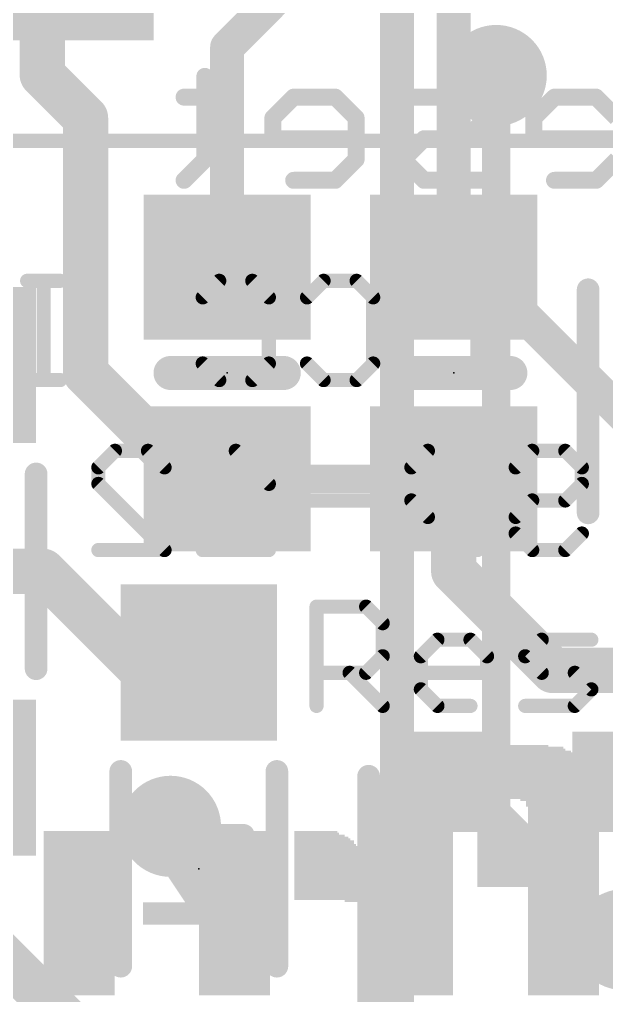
# Model space of a CAD drawing. Extents: x -0.2 to 25.6, y -0.2 to 38.2.
# Drawn here: x 5 to 10.26, y 6.48 to 15.23 of the extents above; entities that cross this region are included whole.
import ezdxf

# ---------------------------------------------------------------- set-up
doc = ezdxf.new("R2010")
doc.units = 0
for name, color, linetype in [('1', 12, 'CONTINUOUS'), ('16', 132, 'CONTINUOUS'), ('18', 110, 'CONTINUOUS'), ('21', 40, 'CONTINUOUS'), ('22', 6, 'CONTINUOUS'), ('23', 53, 'CONTINUOUS')]:
    doc.layers.add(name, color=color, linetype=linetype)

# ---------------------------------------------------------------- blocks, each defined once
blk = doc.blocks.new('RECT')
blk.add_solid([(-0.5, -0.5), (0.5, -0.5), (-0.5, 0.5), (0.5, 0.5)])
blk = doc.blocks.new('ROUNDV')
at = {"const_width": 0.5}
blk.add_lwpolyline([(0, -0.25, 1), (0, 0.25, 1), (0, -0.25)], format="xyb", dxfattribs=at)

msp = doc.modelspace()

# ---------------------------------------------------------------- linework, layer by layer
at = {"layer": '1'}
for points, const_width in [([(8.89, 27.178), (8.89, 13.015)], 0.3048), ([(8.128, 16.256), (6.858, 14.986)], 0.3048), ([(5.2, 15.646), (5.2, 14.739)], 0.4064), ([(6.858, 14.986), (6.858, 13.015)], 0.3048), ([(5.2, 14.739), (5.588, 14.351)], 0.4064), ([(9.271, 14.732), (8.89, 14.732)], 0.3048), ([(8.89, 14.732), (8.89, 13.015)], 0.3048), ([(5.588, 14.351), (5.588, 12.065)], 0.4064), ([(9.083, 13.015), (8.89, 13.015)], 0.3048), ([(10.795, 11.303), (9.083, 13.015)], 0.3048), ([(5.588, 12.065), (6.35, 11.303)], 0.4064), ([(6.35, 11.303), (6.67, 11.303)], 0.4064), ([(6.67, 11.303), (6.858, 11.115)], 0.4064), ([(6.797, 11.176), (6.858, 11.115)], 0.254), ([(8.89, 11.115), (8.89, 10.287)], 0.4064), ([(6.858, 11.115), (8.89, 11.115)], 0.254), ([(3.683, 10.287), (5.207, 10.287)], 0.4064), ([(5.207, 10.287), (6.096, 9.398)], 0.4064), ([(8.89, 10.287), (9.779, 9.398)], 0.4064), ([(6.532, 9.398), (6.604, 9.47)], 0.4064), ([(6.096, 9.398), (6.532, 9.398)], 0.4064), ([(12.385, 9.398), (9.779, 9.398)], 0.4064), ([(5.914, 5.77), (4.445, 7.239)], 0.4064)]:
    msp.add_lwpolyline(points, dxfattribs=dict(at, const_width=const_width))
for points, const_width in [([(6.9342, 14.986, 1), (6.7818, 14.986)], 0.1524), ([(6.8041, 15.0399, 1), (6.9119, 14.9321)], 0.1524), ([(5.2718, 14.8108, 1), (5.1282, 14.6672)], 0.2032), ([(8.89, 14.8082, 1), (8.89, 14.6558)], 0.1524), ([(8.9662, 14.732, 1), (8.8138, 14.732)], 0.1524), ([(9.271, 14.6558, 1), (9.271, 14.8082)], 0.1524), ([(5.0984, 14.739, 1), (5.3016, 14.739)], 0.2032), ([(5.6896, 14.351, 1), (5.4864, 14.351)], 0.2032), ([(5.5162, 14.2792, 1), (5.6598, 14.4228)], 0.2032), ([(8.89, 13.0912, 1), (8.89, 12.9388)], 0.1524), ([(9.1369, 13.0689, 1), (9.0291, 12.9611)], 0.1524), ([(9.083, 12.9388, 1), (9.083, 13.0912)], 0.1524), ([(6.7818, 13.015, 1), (6.9342, 13.015)], 0.1524), ([(8.8138, 13.015, 1), (8.9662, 13.015)], 0.1524), ([(8.8138, 13.015, 1), (8.9662, 13.015)], 0.1524), ([(5.6598, 12.1368, 1), (5.5162, 11.9932)], 0.2032), ([(5.4864, 12.065, 1), (5.6896, 12.065)], 0.2032), ([(6.35, 11.4046, 1), (6.35, 11.2014)], 0.2032), ([(6.2782, 11.2312, 1), (6.4218, 11.3748)], 0.2032), ([(6.7418, 11.3748, 1), (6.5982, 11.2312)], 0.2032), ([(6.67, 11.2014, 1), (6.67, 11.4046)], 0.2032), ([(6.8419, 11.2209, 1), (6.7521, 11.1311)], 0.127), ([(6.7862, 11.0432, 1), (6.9298, 11.1868)], 0.2032), ([(8.9916, 11.115, 1), (8.7884, 11.115)], 0.2032), ([(6.858, 11.1785, 1), (6.858, 11.0515)], 0.127), ([(6.8131, 11.0701, 1), (6.9029, 11.1599)], 0.127), ([(8.89, 11.0515, 1), (8.89, 11.1785)], 0.127), ([(5.2788, 10.3588, 1), (5.1352, 10.2152)], 0.2032), ([(5.207, 10.1854, 1), (5.207, 10.3886)], 0.2032), ([(8.9618, 10.3588, 1), (8.8182, 10.2152)], 0.2032), ([(8.7884, 10.287, 1), (8.9916, 10.287)], 0.2032), ([(6.6758, 9.3982, 1), (6.5322, 9.5418)], 0.2032), ([(6.096, 9.4996, 1), (6.096, 9.2964)], 0.2032), ([(6.0242, 9.3262, 1), (6.1678, 9.4698)], 0.2032), ([(6.4602, 9.4698, 1), (6.6038, 9.3262)], 0.2032), ([(6.532, 9.2964, 1), (6.532, 9.4996)], 0.2032), ([(9.779, 9.4996, 1), (9.779, 9.2964)], 0.2032), ([(9.7072, 9.3262, 1), (9.8508, 9.4698)], 0.2032)]:
    msp.add_lwpolyline(points, format="xyb", dxfattribs=dict(at, const_width=const_width))
at = {"layer": '16'}
for points, const_width in [([(8.382, 2.794), (8.382, 19.558)], 0.3048), ([(9.271, 14.732), (9.271, 8.128)], 0.254), ([(9.271, 8.128), (10.414, 6.985)], 0.254)]:
    msp.add_lwpolyline(points, dxfattribs=dict(at, const_width=const_width))
at = {"layer": '16', "const_width": 0.127}
for points in [[(9.3345, 14.732, 1), (9.2075, 14.732)], [(9.3159, 8.1729, 1), (9.2261, 8.0831)], [(9.2075, 8.128, 1), (9.3345, 8.128)]]:
    msp.add_lwpolyline(points, format="xyb", dxfattribs=at)
at = {"layer": '21'}
for points, const_width in [([(20.7, 14.146), (4.7, 14.146)], 0.127), ([(10.095, 10.811), (10.095, 12.811)], 0.2032), ([(7.366, 12.065), (6.35, 12.065)], 0.3048), ([(9.398, 12.065), (8.382, 12.065)], 0.3048), ([(5.145, 11.16), (5.145, 9.414)], 0.2032), ([(7.6596, 9.0805), (7.6596, 9.9703)], 0.127), ([(7.6596, 9.9703), (8.1045, 9.9703)], 0.127), ([(8.1045, 9.9703), (8.2528, 9.822)], 0.127), ([(8.2528, 9.822), (8.2528, 9.5254)], 0.127), ([(8.5951, 9.5254), (8.7434, 9.6737)], 0.127), ([(8.7434, 9.6737), (9.04, 9.6737)], 0.127), ([(9.04, 9.6737), (9.1883, 9.5254)], 0.127), ([(9.5307, 9.5254), (9.679, 9.6737)], 0.127), ([(9.679, 9.6737), (10.1238, 9.6737)], 0.127), ([(8.2528, 9.5254), (8.1045, 9.3771)], 0.127), ([(8.5951, 9.2288), (8.5951, 9.5254)], 0.127), ([(9.1883, 9.5254), (9.1883, 9.3771)], 0.127), ([(9.679, 9.3771), (9.5307, 9.5254)], 0.127), ([(8.1045, 9.3771), (7.6596, 9.3771)], 0.127), ([(7.9562, 9.3771), (8.2528, 9.0805)], 0.127), ([(9.1883, 9.3771), (8.5951, 9.3771)], 0.127), ([(9.9755, 9.3771), (9.679, 9.3771)], 0.127), ([(10.1238, 9.2288), (9.9755, 9.3771)], 0.127), ([(8.7434, 9.0805), (8.5951, 9.2288)], 0.127), ([(9.9755, 9.0805), (10.1238, 9.2288)], 0.127), ([(9.04, 9.0805), (8.7434, 9.0805)], 0.127), ([(9.5307, 9.0805), (9.9755, 9.0805)], 0.127), ([(5.904, 6.747), (5.904, 8.493)], 0.2032), ([(7.304, 8.493), (7.304, 6.747)], 0.2032), ([(8.1266, 4.25), (8.1266, 8.45)], 0.2032), ([(6.604, 7.32), (6.204, 7.92)], 0.2032), ([(6.204, 7.92), (7.004, 7.92)], 0.2032), ([(7.004, 7.92), (6.604, 7.32)], 0.2032), ([(6.604, 7.52), (6.404, 7.82)], 0.2032), ([(6.404, 7.82), (6.804, 7.82)], 0.2032), ([(6.804, 7.82), (6.604, 7.52)], 0.2032), ([(6.4696, 7.7216), (6.7384, 7.7216)], 0.2032)]:
    msp.add_lwpolyline(points, dxfattribs=dict(at, const_width=const_width))
for points, const_width in [([(10.1458, 12.811, 1), (10.0442, 12.811)], 0.1016), ([(6.35, 12.1412, 1), (6.35, 11.9888)], 0.1524), ([(7.366, 11.9888, 1), (7.366, 12.1412)], 0.1524), ([(8.382, 12.1412, 1), (8.382, 11.9888)], 0.1524), ([(9.398, 11.9888, 1), (9.398, 12.1412)], 0.1524), ([(5.1958, 11.16, 1), (5.0942, 11.16)], 0.1016), ([(10.0442, 10.811, 1), (10.1458, 10.811)], 0.1016), ([(7.6596, 10.002, 1), (7.6596, 9.9385)], 0.0635), ([(7.6914, 9.9703, 1), (7.6279, 9.9703)], 0.0635), ([(8.127, 9.9927, 1), (8.082, 9.9478)], 0.0635), ([(8.1045, 9.9385, 1), (8.1045, 10.002)], 0.0635), ([(8.2845, 9.822, 1), (8.221, 9.822)], 0.0635), ([(8.2303, 9.7995, 1), (8.2752, 9.8444)], 0.0635), ([(8.7434, 9.7054, 1), (8.7434, 9.6419)], 0.0635), ([(8.7659, 9.6512, 1), (8.721, 9.6961)], 0.0635), ([(9.0625, 9.6961, 1), (9.0176, 9.6512)], 0.0635), ([(9.04, 9.6419, 1), (9.04, 9.7054)], 0.0635), ([(9.679, 9.7054, 1), (9.679, 9.6419)], 0.0635), ([(9.7014, 9.6512, 1), (9.6565, 9.6961)], 0.0635), ([(10.1238, 9.6419, 1), (10.1238, 9.7054)], 0.0635), ([(8.221, 9.5254, 1), (8.2845, 9.5254)], 0.0635), ([(8.2752, 9.5029, 1), (8.2303, 9.5478)], 0.0635), ([(8.6269, 9.5254, 1), (8.5634, 9.5254)], 0.0635), ([(8.5727, 9.5478, 1), (8.6176, 9.5029)], 0.0635), ([(9.2201, 9.5254, 1), (9.1566, 9.5254)], 0.0635), ([(9.1659, 9.5029, 1), (9.2108, 9.5478)], 0.0635), ([(9.5531, 9.5478, 1), (9.5082, 9.5029)], 0.0635), ([(9.5082, 9.5478, 1), (9.5531, 9.5029)], 0.0635), ([(5.0942, 9.414, 1), (5.1958, 9.414)], 0.1016), ([(7.6596, 9.4088, 1), (7.6596, 9.3453)], 0.0635), ([(7.9787, 9.3995, 1), (7.9338, 9.3546)], 0.0635), ([(8.082, 9.3995, 1), (8.127, 9.3546)], 0.0635), ([(8.1045, 9.3453, 1), (8.1045, 9.4088)], 0.0635), ([(8.5951, 9.4088, 1), (8.5951, 9.3453)], 0.0635), ([(9.1566, 9.3771, 1), (9.2201, 9.3771)], 0.0635), ([(9.1883, 9.3453, 1), (9.1883, 9.4088)], 0.0635), ([(9.679, 9.4088, 1), (9.679, 9.3453)], 0.0635), ([(9.6565, 9.3546, 1), (9.7014, 9.3995)], 0.0635), ([(9.998, 9.3995, 1), (9.9531, 9.3546)], 0.0635), ([(9.9755, 9.3453, 1), (9.9755, 9.4088)], 0.0635), ([(8.6176, 9.2512, 1), (8.5727, 9.2063)], 0.0635), ([(10.1463, 9.2063, 1), (10.1014, 9.2512)], 0.0635), ([(10.1014, 9.2063, 1), (10.1463, 9.2512)], 0.0635), ([(8.5634, 9.2288, 1), (8.6269, 9.2288)], 0.0635), ([(7.6279, 9.0805, 1), (7.6914, 9.0805)], 0.0635), ([(8.2303, 9.058, 1), (8.2752, 9.103)], 0.0635), ([(8.7434, 9.1123, 1), (8.7434, 9.0488)], 0.0635), ([(8.721, 9.058, 1), (8.7659, 9.103)], 0.0635), ([(9.04, 9.0488, 1), (9.04, 9.1123)], 0.0635), ([(9.5307, 9.1123, 1), (9.5307, 9.0488)], 0.0635), ([(9.9531, 9.103, 1), (9.998, 9.058)], 0.0635), ([(9.9755, 9.0488, 1), (9.9755, 9.1123)], 0.0635), ([(5.9548, 8.493, 1), (5.8532, 8.493)], 0.1016), ([(7.3548, 8.493, 1), (7.2532, 8.493)], 0.1016), ([(8.1774, 8.45, 1), (8.0758, 8.45)], 0.1016), ([(6.2463, 7.9482, 1), (6.1617, 7.8918)], 0.1016), ([(6.204, 7.9708, 1), (6.204, 7.8692)], 0.1016), ([(7.0463, 7.8918, 1), (6.9617, 7.9482)], 0.1016), ([(7.004, 7.8692, 1), (7.004, 7.9708)], 0.1016), ([(6.4463, 7.8482, 1), (6.3617, 7.7918)], 0.1016), ([(6.404, 7.8708, 1), (6.404, 7.7692)], 0.1016), ([(6.8463, 7.7918, 1), (6.7617, 7.8482)], 0.1016), ([(6.804, 7.7692, 1), (6.804, 7.8708)], 0.1016), ([(6.4696, 7.7724, 1), (6.4696, 7.6708)], 0.1016), ([(6.7384, 7.6708, 1), (6.7384, 7.7724)], 0.1016), ([(6.5617, 7.5482, 1), (6.6463, 7.4918)], 0.1016), ([(6.5617, 7.4918, 1), (6.6463, 7.5482)], 0.1016), ([(6.5617, 7.3482, 1), (6.6463, 7.2918)], 0.1016), ([(6.5617, 7.2918, 1), (6.6463, 7.3482)], 0.1016), ([(5.8532, 6.747, 1), (5.9548, 6.747)], 0.1016), ([(7.2532, 6.747, 1), (7.3548, 6.747)], 0.1016)]:
    msp.add_lwpolyline(points, format="xyb", dxfattribs=dict(at, const_width=const_width))
at = {"layer": '22'}
for points, const_width in [([(6.6583, 14.7243), (6.6583, 13.9786)], 0.1524), ([(6.8447, 14.5379), (6.4719, 14.5379)], 0.1524), ([(7.4549, 14.5379), (7.2684, 14.3515)], 0.1524), ([(7.8277, 14.5379), (7.4549, 14.5379)], 0.1524), ([(8.0141, 14.3515), (7.8277, 14.5379)], 0.1524), ([(8.9971, 14.5379), (8.4378, 14.5379)], 0.1524), ([(9.1835, 14.3515), (8.9971, 14.5379)], 0.1524), ([(9.7936, 14.5379), (9.6072, 14.3515)], 0.1524), ([(10.1665, 14.5379), (9.7936, 14.5379)], 0.1524), ([(10.3529, 14.3515), (10.1665, 14.5379)], 0.1524), ([(7.2684, 14.3515), (7.2684, 14.1651)], 0.1524), ([(8.0141, 13.9786), (8.0141, 14.3515)], 0.1524), ([(8.9971, 14.1651), (9.1835, 14.3515)], 0.1524), ([(9.6072, 14.3515), (9.6072, 14.1651)], 0.1524), ([(7.2684, 14.1651), (8.0141, 14.1651)], 0.1524), ([(8.4378, 13.9786), (8.6242, 14.1651)], 0.1524), ([(8.6242, 14.1651), (8.9971, 14.1651)], 0.1524), ([(9.6072, 14.1651), (10.3529, 14.1651)], 0.1524), ([(6.6583, 13.9786), (6.4719, 13.7922)], 0.1524), ([(7.8277, 13.7922), (8.0141, 13.9786)], 0.1524), ([(8.6242, 13.7922), (8.4378, 13.9786)], 0.1524), ([(10.1665, 13.7922), (10.3529, 13.9786)], 0.1524), ([(7.4549, 13.7922), (7.8277, 13.7922)], 0.1524), ([(9.1835, 13.7922), (8.6242, 13.7922)], 0.1524), ([(9.7936, 13.7922), (10.1665, 13.7922)], 0.1524), ([(5.3611, 12.8913), (5.0645, 12.8913)], 0.127), ([(5.2128, 12.0015), (5.2128, 12.8913)], 0.127), ([(6.6389, 12.743), (6.7872, 12.8913)], 0.127), ([(6.7872, 12.8913), (7.0838, 12.8913)], 0.127), ([(7.0838, 12.8913), (7.2321, 12.743)], 0.127), ([(7.5745, 12.743), (7.7228, 12.8913)], 0.127), ([(7.7228, 12.8913), (8.0193, 12.8913)], 0.127), ([(8.0193, 12.8913), (8.1676, 12.743)], 0.127), ([(9.1031, 12.8913), (8.51, 12.8913)], 0.127), ([(9.1031, 12.0015), (9.1031, 12.8913)], 0.127), ([(7.2321, 12.743), (7.2321, 12.1498)], 0.127), ([(8.1676, 12.743), (8.1676, 12.1498)], 0.127), ([(9.1031, 12.4464), (8.8066, 12.4464)], 0.127), ([(6.7872, 12.0015), (6.6389, 12.1498)], 0.127), ([(7.2321, 12.1498), (7.0838, 12.0015)], 0.127), ([(7.7228, 12.0015), (7.5745, 12.1498)], 0.127), ([(8.1676, 12.1498), (8.0193, 12.0015)], 0.127), ([(5.3611, 12.0015), (5.0645, 12.0015)], 0.127), ([(7.0838, 12.0015), (6.7872, 12.0015)], 0.127), ([(8.0193, 12.0015), (7.7228, 12.0015)], 0.127), ([(5.7034, 11.219), (5.8517, 11.3673)], 0.127), ([(5.8517, 11.3673), (6.1483, 11.3673)], 0.127), ([(6.1483, 11.3673), (6.2966, 11.219)], 0.127), ([(7.2321, 11.0707), (6.9355, 11.3673)], 0.127), ([(6.9355, 11.3673), (6.9355, 10.4775)], 0.127), ([(8.6583, 11.3673), (8.51, 11.219)], 0.127), ([(9.1031, 11.3673), (8.6583, 11.3673)], 0.127), ([(9.1031, 10.4775), (9.1031, 11.3673)], 0.127), ([(9.4455, 11.219), (9.5938, 11.3673)], 0.127), ([(9.5938, 11.3673), (9.8904, 11.3673)], 0.127), ([(9.8904, 11.3673), (10.0387, 11.219)], 0.127), ([(5.7034, 11.0707), (5.7034, 11.219)], 0.127), ([(8.51, 11.219), (8.51, 10.9224)], 0.127), ([(10.0387, 11.219), (10.0387, 11.0707)], 0.127), ([(6.2966, 10.4775), (5.7034, 11.0707)], 0.127), ([(10.0387, 11.0707), (9.8904, 10.9224)], 0.127), ([(8.1676, 10.9224), (7.5745, 10.9224)], 0.127), ([(8.51, 10.9224), (8.6583, 10.7741)], 0.127), ([(9.5938, 10.9224), (9.4455, 10.7741)], 0.127), ([(9.8904, 10.9224), (9.5938, 10.9224)], 0.127), ([(8.6583, 10.7741), (9.1031, 10.7741)], 0.127), ([(9.4455, 10.7741), (9.4455, 10.6258)], 0.127), ([(9.4455, 10.6258), (9.5938, 10.4775)], 0.127), ([(9.8904, 10.4775), (10.0387, 10.6258)], 0.127), ([(5.7034, 10.4775), (6.2966, 10.4775)], 0.127), ([(7.2321, 10.4775), (6.6389, 10.4775)], 0.127), ([(9.5938, 10.4775), (9.8904, 10.4775)], 0.127)]:
    msp.add_lwpolyline(points, dxfattribs=dict(at, const_width=const_width))
for points, const_width in [([(6.6964, 14.7243, 1), (6.6202, 14.7243)], 0.0762), ([(6.4719, 14.576, 1), (6.4719, 14.4998)], 0.0762), ([(6.8447, 14.4998, 1), (6.8447, 14.576)], 0.0762), ([(7.4549, 14.576, 1), (7.4549, 14.4998)], 0.0762), ([(7.4818, 14.511, 1), (7.4279, 14.5648)], 0.0762), ([(7.8546, 14.5648, 1), (7.8008, 14.511)], 0.0762), ([(7.8277, 14.4998, 1), (7.8277, 14.576)], 0.0762), ([(8.4378, 14.576, 1), (8.4378, 14.4998)], 0.0762), ([(9.024, 14.5648, 1), (8.9702, 14.511)], 0.0762), ([(8.9971, 14.4998, 1), (8.9971, 14.576)], 0.0762), ([(9.7936, 14.576, 1), (9.7936, 14.4998)], 0.0762), ([(9.8206, 14.511, 1), (9.7667, 14.5648)], 0.0762), ([(10.1934, 14.5648, 1), (10.1396, 14.511)], 0.0762), ([(10.1665, 14.4998, 1), (10.1665, 14.576)], 0.0762), ([(7.3065, 14.3515, 1), (7.2303, 14.3515)], 0.0762), ([(7.2415, 14.3784, 1), (7.2954, 14.3245)], 0.0762), ([(8.0522, 14.3515, 1), (7.976, 14.3515)], 0.0762), ([(7.9872, 14.3245, 1), (8.0411, 14.3784)], 0.0762), ([(9.2105, 14.3245, 1), (9.1566, 14.3784)], 0.0762), ([(9.1566, 14.3245, 1), (9.2105, 14.3784)], 0.0762), ([(9.6453, 14.3515, 1), (9.5691, 14.3515)], 0.0762), ([(9.5803, 14.3784, 1), (9.6342, 14.3245)], 0.0762), ([(7.2684, 14.2032, 1), (7.2684, 14.127)], 0.0762), ([(7.2303, 14.1651, 1), (7.3065, 14.1651)], 0.0762), ([(8.0141, 14.127, 1), (8.0141, 14.2032)], 0.0762), ([(8.6242, 14.2032, 1), (8.6242, 14.127)], 0.0762), ([(8.6512, 14.1381, 1), (8.5973, 14.192)], 0.0762), ([(8.9702, 14.192, 1), (9.024, 14.1381)], 0.0762), ([(8.9971, 14.127, 1), (8.9971, 14.2032)], 0.0762), ([(9.6072, 14.2032, 1), (9.6072, 14.127)], 0.0762), ([(9.5691, 14.1651, 1), (9.6453, 14.1651)], 0.0762), ([(6.6202, 13.9786, 1), (6.6964, 13.9786)], 0.0762), ([(6.6852, 13.9517, 1), (6.6314, 14.0056)], 0.0762), ([(7.976, 13.9786, 1), (8.0522, 13.9786)], 0.0762), ([(8.0411, 13.9517, 1), (7.9872, 14.0056)], 0.0762), ([(8.4648, 14.0056, 1), (8.4109, 13.9517)], 0.0762), ([(8.4109, 14.0056, 1), (8.4648, 13.9517)], 0.0762), ([(6.4449, 13.8191, 1), (6.4988, 13.7653)], 0.0762), ([(7.4549, 13.8303, 1), (7.4549, 13.7541)], 0.0762), ([(7.8008, 13.8191, 1), (7.8546, 13.7653)], 0.0762), ([(7.8277, 13.7541, 1), (7.8277, 13.8303)], 0.0762), ([(8.6242, 13.8303, 1), (8.6242, 13.7541)], 0.0762), ([(8.5973, 13.7653, 1), (8.6512, 13.8191)], 0.0762), ([(9.1835, 13.7541, 1), (9.1835, 13.8303)], 0.0762), ([(9.7936, 13.8303, 1), (9.7936, 13.7541)], 0.0762), ([(10.1396, 13.8191, 1), (10.1934, 13.7653)], 0.0762), ([(10.1665, 13.7541, 1), (10.1665, 13.8303)], 0.0762), ([(5.0645, 12.923, 1), (5.0645, 12.8595)], 0.0635), ([(5.2445, 12.8913, 1), (5.181, 12.8913)], 0.0635), ([(5.3611, 12.8595, 1), (5.3611, 12.923)], 0.0635), ([(6.7872, 12.923, 1), (6.7872, 12.8595)], 0.0635), ([(6.8097, 12.8688, 1), (6.7648, 12.9137)], 0.0635), ([(7.1063, 12.9137, 1), (7.0614, 12.8688)], 0.0635), ([(7.0838, 12.8595, 1), (7.0838, 12.923)], 0.0635), ([(7.7228, 12.923, 1), (7.7228, 12.8595)], 0.0635), ([(7.7452, 12.8688, 1), (7.7003, 12.9137)], 0.0635), ([(8.0418, 12.9137, 1), (7.9969, 12.8688)], 0.0635), ([(8.0193, 12.8595, 1), (8.0193, 12.923)], 0.0635), ([(8.51, 12.923, 1), (8.51, 12.8595)], 0.0635), ([(9.1349, 12.8913, 1), (9.0714, 12.8913)], 0.0635), ([(9.1031, 12.8595, 1), (9.1031, 12.923)], 0.0635), ([(6.6165, 12.7654, 1), (6.6614, 12.7205)], 0.0635), ([(7.2639, 12.743, 1), (7.2004, 12.743)], 0.0635), ([(7.2097, 12.7205, 1), (7.2546, 12.7654)], 0.0635), ([(7.552, 12.7654, 1), (7.5969, 12.7205)], 0.0635), ([(8.1994, 12.743, 1), (8.1359, 12.743)], 0.0635), ([(8.1452, 12.7205, 1), (8.1901, 12.7654)], 0.0635), ([(8.8066, 12.4781, 1), (8.8066, 12.4146)], 0.0635), ([(9.1031, 12.4146, 1), (9.1031, 12.4781)], 0.0635), ([(6.6614, 12.1722, 1), (6.6165, 12.1273)], 0.0635), ([(7.2004, 12.1498, 1), (7.2639, 12.1498)], 0.0635), ([(7.2546, 12.1273, 1), (7.2097, 12.1722)], 0.0635), ([(7.5969, 12.1722, 1), (7.552, 12.1273)], 0.0635), ([(8.1359, 12.1498, 1), (8.1994, 12.1498)], 0.0635), ([(8.1901, 12.1273, 1), (8.1452, 12.1722)], 0.0635), ([(5.0645, 12.0333, 1), (5.0645, 11.9697)], 0.0635), ([(5.181, 12.0015, 1), (5.2445, 12.0015)], 0.0635), ([(5.3611, 11.9697, 1), (5.3611, 12.0333)], 0.0635), ([(6.7872, 12.0333, 1), (6.7872, 11.9697)], 0.0635), ([(6.7648, 11.979, 1), (6.8097, 12.024)], 0.0635), ([(7.0614, 12.024, 1), (7.1063, 11.979)], 0.0635), ([(7.0838, 11.9697, 1), (7.0838, 12.0333)], 0.0635), ([(7.7228, 12.0333, 1), (7.7228, 11.9697)], 0.0635), ([(7.7003, 11.979, 1), (7.7452, 12.024)], 0.0635), ([(7.9969, 12.024, 1), (8.0418, 11.979)], 0.0635), ([(8.0193, 11.9697, 1), (8.0193, 12.0333)], 0.0635), ([(9.0714, 12.0015, 1), (9.1349, 12.0015)], 0.0635), ([(5.8517, 11.399, 1), (5.8517, 11.3355)], 0.0635), ([(5.8742, 11.3448, 1), (5.8293, 11.3897)], 0.0635), ([(6.1708, 11.3897, 1), (6.1258, 11.3448)], 0.0635), ([(6.1483, 11.3355, 1), (6.1483, 11.399)], 0.0635), ([(6.9673, 11.3673, 1), (6.9038, 11.3673)], 0.0635), ([(6.958, 11.3897, 1), (6.9131, 11.3448)], 0.0635), ([(8.6583, 11.399, 1), (8.6583, 11.3355)], 0.0635), ([(8.6807, 11.3448, 1), (8.6358, 11.3897)], 0.0635), ([(9.1349, 11.3673, 1), (9.0714, 11.3673)], 0.0635), ([(9.1031, 11.3355, 1), (9.1031, 11.399)], 0.0635), ([(9.5938, 11.399, 1), (9.5938, 11.3355)], 0.0635), ([(9.6162, 11.3448, 1), (9.5713, 11.3897)], 0.0635), ([(9.9128, 11.3897, 1), (9.8679, 11.3448)], 0.0635), ([(9.8904, 11.3355, 1), (9.8904, 11.399)], 0.0635), ([(5.7352, 11.219, 1), (5.6717, 11.219)], 0.0635), ([(5.681, 11.2414, 1), (5.7259, 11.1965)], 0.0635), ([(6.2741, 11.1965, 1), (6.319, 11.2414)], 0.0635), ([(8.5417, 11.219, 1), (8.4782, 11.219)], 0.0635), ([(8.4875, 11.2414, 1), (8.5324, 11.1965)], 0.0635), ([(9.423, 11.2414, 1), (9.4679, 11.1965)], 0.0635), ([(10.0704, 11.219, 1), (10.0069, 11.219)], 0.0635), ([(10.0162, 11.1965, 1), (10.0611, 11.2414)], 0.0635), ([(5.7259, 11.0931, 1), (5.681, 11.0482)], 0.0635), ([(7.2097, 11.0482, 1), (7.2546, 11.0931)], 0.0635), ([(10.0611, 11.0482, 1), (10.0162, 11.0931)], 0.0635), ([(5.6717, 11.0707, 1), (5.7352, 11.0707)], 0.0635), ([(10.0069, 11.0707, 1), (10.0704, 11.0707)], 0.0635), ([(7.5745, 10.9541, 1), (7.5745, 10.8906)], 0.0635), ([(8.1676, 10.8906, 1), (8.1676, 10.9541)], 0.0635), ([(8.4782, 10.9224, 1), (8.5417, 10.9224)], 0.0635), ([(8.5324, 10.9448, 1), (8.4875, 10.8999)], 0.0635), ([(9.5938, 10.9541, 1), (9.5938, 10.8906)], 0.0635), ([(9.6162, 10.8999, 1), (9.5713, 10.9448)], 0.0635), ([(9.8679, 10.9448, 1), (9.9128, 10.8999)], 0.0635), ([(9.8904, 10.8906, 1), (9.8904, 10.9541)], 0.0635), ([(8.6583, 10.8058, 1), (8.6583, 10.7423)], 0.0635), ([(8.6358, 10.7516, 1), (8.6807, 10.7965)], 0.0635), ([(9.1031, 10.7423, 1), (9.1031, 10.8058)], 0.0635), ([(9.4772, 10.7741, 1), (9.4137, 10.7741)], 0.0635), ([(9.423, 10.7965, 1), (9.4679, 10.7516)], 0.0635), ([(9.4679, 10.6482, 1), (9.423, 10.6033)], 0.0635), ([(10.0611, 10.6033, 1), (10.0162, 10.6482)], 0.0635), ([(9.4137, 10.6258, 1), (9.4772, 10.6258)], 0.0635), ([(5.7034, 10.5093, 1), (5.7034, 10.4458)], 0.0635), ([(6.2741, 10.455, 1), (6.319, 10.5)], 0.0635), ([(6.2966, 10.4458, 1), (6.2966, 10.5093)], 0.0635), ([(6.6389, 10.5093, 1), (6.6389, 10.4458)], 0.0635), ([(6.9038, 10.4775, 1), (6.9673, 10.4775)], 0.0635), ([(7.2321, 10.4458, 1), (7.2321, 10.5093)], 0.0635), ([(9.0714, 10.4775, 1), (9.1349, 10.4775)], 0.0635), ([(9.5938, 10.5093, 1), (9.5938, 10.4458)], 0.0635), ([(9.5713, 10.455, 1), (9.6162, 10.5)], 0.0635), ([(9.8679, 10.5, 1), (9.9128, 10.455)], 0.0635), ([(9.8904, 10.4458, 1), (9.8904, 10.5093)], 0.0635)]:
    msp.add_lwpolyline(points, format="xyb", dxfattribs=dict(at, const_width=const_width))
at = {"layer": '23'}
for p in [(6.858, 12.065), (8.89, 12.065), (6.604, 7.62)]:
    msp.add_point(p, dxfattribs=at)

# ---------------------------------------------------------------- block references
at = {"layer": '1', "xscale": 2, "yscale": 1.2}
msp.add_blockref('RECT', (5.2, 15.646), dxfattribs=at)
at = {"layer": '1'}
for p, xscale, yscale, rotation in [((6.858, 13.015), 1.3, 1.5, 270), ((8.89, 13.015), 1.3, 1.5, 270), ((4.445, 12.137), 1.4, 1.4, 180), ((6.858, 11.115), 1.3, 1.5, 270), ((8.89, 11.115), 1.3, 1.5, 270), ((6.604, 9.47), 1.4, 1.4, 180), ((4.445, 8.437), 1.4, 1.4, 180)]:
    msp.add_blockref('RECT', p, dxfattribs=dict(at, xscale=xscale, yscale=yscale, rotation=rotation))
at = {"layer": '1', "xscale": 0.9, "rotation": 90}
for p in [(8.852, 8.4), (10.452, 8.4)]:
    msp.add_blockref('RECT', p, dxfattribs=at)
at = {"layer": '18', "xscale": 0.9064, "yscale": 0.9064}
for p in [(9.271, 14.732), (9.271, 14.732), (6.35, 8.001), (6.35, 8.001), (10.414, 6.985), (10.414, 6.985)]:
    msp.add_blockref('ROUNDV', p, dxfattribs=at)
at = {"layer": '21', "xscale": 0.2, "rotation": 90}
msp.add_blockref('RECT', (6.604, 7.22), dxfattribs=at)
at = {"layer": '22', "rotation": 180}
for p, xscale, yscale in [((9.4211, 8.7224), 0.637, 0.0167), ((9.5217, 8.6721), 0.8382, 0.0168), ((9.4882, 8.7056), 0.7711, 0.0168), ((9.4966, 8.6889), 0.7879, 0.0167), ((9.5469, 8.6553), 0.8885, 0.0168), ((9.5636, 8.6218), 0.922, 0.0168), ((9.572, 8.605), 0.9388, 0.0168), ((9.5804, 8.5883), 0.9555, 0.0167), ((9.5469, 8.6386), 0.8885, 0.0167), ((9.5888, 8.5715), 0.9723, 0.0168), ((9.6055, 8.538), 1.0058, 0.0167), ((9.6139, 8.5212), 1.0226, 0.0168), ((9.6139, 8.5044), 1.0226, 0.0168), ((9.6223, 8.4877), 1.0394, 0.0167), ((9.5972, 8.5547), 0.9891, 0.0168), ((9.6223, 8.4709), 1.0394, 0.0168), ((9.6223, 8.4542), 1.0394, 0.0167), ((9.6307, 8.4374), 1.0561, 0.0168), ((9.6307, 8.4206), 1.0561, 0.0168), ((9.6391, 8.4039), 1.0729, 0.0167), ((9.6391, 8.3871), 1.0729, 0.0168), ((9.6391, 8.3703), 1.0729, 0.0168), ((9.6391, 8.3536), 1.0729, 0.0167), ((9.6391, 8.3368), 1.0729, 0.0168), ((9.6391, 8.32), 1.0729, 0.0168), ((9.6475, 8.3033), 1.0897, 0.0167), ((9.6475, 8.2865), 1.0897, 0.0168), ((9.6475, 8.2698), 1.0897, 0.0167), ((9.6475, 8.253), 1.0897, 0.0168), ((9.8403, 8.2362), 0.7041, 0.0168), ((9.8654, 8.2195), 0.6538, 0.0167), ((9.8654, 8.2027), 0.6538, 0.0168), ((9.8654, 8.1859), 0.6538, 0.0168), ((9.8738, 8.1692), 0.6371, 0.0167), ((9.8738, 8.1524), 0.6371, 0.0168), ((9.8738, 8.1356), 0.6371, 0.0168), ((9.8738, 8.1189), 0.6371, 0.0167), ((9.8738, 8.1021), 0.6371, 0.0168), ((9.8738, 8.0853), 0.6371, 0.0168), ((9.8738, 8.0686), 0.6371, 0.0167), ((9.8738, 8.0518), 0.6371, 0.0168), ((9.8738, 8.0351), 0.6371, 0.0167), ((9.8738, 8.0183), 0.6371, 0.0168), ((9.8738, 8.0015), 0.6371, 0.0168), ((9.8738, 7.9848), 0.6371, 0.0167), ((9.8738, 7.968), 0.6371, 0.0168), ((5.5319, 7.9512), 0.6371, 0.0168), ((5.5319, 7.9345), 0.6371, 0.0167), ((5.5319, 7.9177), 0.6371, 0.0168), ((5.5319, 7.9009), 0.6371, 0.0168), ((5.5319, 7.8841), 0.6371, 0.0167), ((5.5319, 7.8674), 0.6371, 0.0168), ((6.9233, 7.9512), 0.637, 0.0168), ((6.9233, 7.9345), 0.637, 0.0167), ((6.9233, 7.9177), 0.637, 0.0168), ((6.9233, 7.9009), 0.637, 0.0168), ((6.9233, 7.8841), 0.637, 0.0167), ((6.9233, 7.8674), 0.637, 0.0168), ((7.7111, 7.8841), 0.5029, 0.0167), ((7.6525, 7.9512), 0.3856, 0.0168), ((7.6609, 7.9345), 0.4024, 0.0167), ((7.6861, 7.9177), 0.4527, 0.0168), ((7.7028, 7.9009), 0.4862, 0.0168), ((7.728, 7.8674), 0.5365, 0.0168), ((8.5662, 7.9512), 0.6371, 0.0168), ((8.5662, 7.9345), 0.6371, 0.0167), ((8.5662, 7.9177), 0.6371, 0.0168), ((8.5662, 7.9009), 0.6371, 0.0168), ((8.5662, 7.8841), 0.6371, 0.0167), ((8.5662, 7.8674), 0.6371, 0.0168), ((9.6475, 7.9512), 1.0897, 0.0168), ((9.6475, 7.9345), 1.0897, 0.0167), ((9.6475, 7.9177), 1.0897, 0.0168), ((9.6475, 7.9009), 1.0897, 0.0168), ((9.6475, 7.8841), 1.0897, 0.0167), ((9.6475, 7.8674), 1.0897, 0.0168), ((5.5319, 7.8507), 0.6371, 0.0167), ((5.5319, 7.8339), 0.6371, 0.0168), ((5.5319, 7.8171), 0.6371, 0.0168), ((5.5319, 7.8004), 0.6371, 0.0167), ((5.5319, 7.7836), 0.6371, 0.0168), ((6.9233, 7.8507), 0.637, 0.0167), ((6.9233, 7.8339), 0.637, 0.0168), ((6.9233, 7.8171), 0.637, 0.0168), ((6.9233, 7.8004), 0.637, 0.0167), ((6.9233, 7.7836), 0.637, 0.0168), ((7.7614, 7.8004), 0.6035, 0.0167), ((7.728, 7.8507), 0.5365, 0.0167), ((7.7363, 7.8339), 0.5532, 0.0168), ((7.7531, 7.8171), 0.5868, 0.0168), ((7.7699, 7.7836), 0.6203, 0.0168), ((8.5662, 7.8507), 0.6371, 0.0167), ((8.5662, 7.8339), 0.6371, 0.0168), ((8.5662, 7.8171), 0.6371, 0.0168), ((8.5662, 7.8004), 0.6371, 0.0167), ((8.5662, 7.7836), 0.6371, 0.0168), ((9.6475, 7.8507), 1.0897, 0.0167), ((9.6475, 7.8339), 1.0897, 0.0168), ((9.6475, 7.8171), 1.0897, 0.0168), ((9.6475, 7.8004), 1.0897, 0.0167), ((9.6475, 7.7836), 1.0897, 0.0168), ((5.5319, 7.7668), 0.6371, 0.0168), ((5.5319, 7.7501), 0.6371, 0.0167), ((5.5319, 7.7333), 0.6371, 0.0168), ((5.5319, 7.7165), 0.6371, 0.0168), ((5.5319, 7.6998), 0.6371, 0.0167), ((6.9233, 7.7668), 0.637, 0.0168), ((6.9233, 7.7501), 0.637, 0.0167), ((6.9233, 7.7333), 0.637, 0.0168), ((6.9233, 7.7165), 0.637, 0.0168), ((6.9233, 7.6998), 0.637, 0.0167), ((7.8117, 7.6998), 0.7041, 0.0167), ((7.7783, 7.7668), 0.6371, 0.0168), ((7.7866, 7.7501), 0.6538, 0.0167), ((7.795, 7.7333), 0.6706, 0.0168), ((7.8034, 7.7165), 0.6873, 0.0168), ((8.5662, 7.7668), 0.6371, 0.0168), ((8.5662, 7.7501), 0.6371, 0.0167), ((8.5662, 7.7333), 0.6371, 0.0168), ((8.5662, 7.7165), 0.6371, 0.0168), ((8.5662, 7.6998), 0.6371, 0.0167), ((9.6475, 7.7668), 1.0897, 0.0168), ((9.6475, 7.7501), 1.0897, 0.0167), ((9.6475, 7.7333), 1.0897, 0.0168), ((9.6475, 7.7165), 1.0897, 0.0168), ((9.6475, 7.6998), 1.0897, 0.0167), ((5.5319, 7.683), 0.6371, 0.0168), ((5.5319, 7.6662), 0.6371, 0.0168), ((5.5319, 7.6495), 0.6371, 0.0167), ((5.5319, 7.6327), 0.6371, 0.0168), ((5.5319, 7.616), 0.6371, 0.0167), ((6.9233, 7.683), 0.637, 0.0168), ((6.9233, 7.6662), 0.637, 0.0168), ((6.9233, 7.6495), 0.637, 0.0167), ((6.9233, 7.6327), 0.637, 0.0168), ((6.9233, 7.616), 0.637, 0.0167), ((7.8201, 7.683), 0.7209, 0.0168), ((7.8285, 7.6662), 0.7376, 0.0168), ((7.8369, 7.6495), 0.7544, 0.0167), ((7.8453, 7.6327), 0.7712, 0.0168), ((8.1722, 7.616), 1.425, 0.0167), ((8.5662, 7.683), 0.6371, 0.0168), ((8.5662, 7.6662), 0.6371, 0.0168), ((8.5662, 7.6495), 0.6371, 0.0167), ((8.5662, 7.6327), 0.6371, 0.0168), ((9.6475, 7.683), 1.0897, 0.0168), ((9.6475, 7.6662), 1.0897, 0.0168), ((9.6475, 7.6495), 1.0897, 0.0167), ((9.6475, 7.6327), 1.0897, 0.0168), ((9.6475, 7.616), 1.0897, 0.0167), ((5.5319, 7.5992), 0.6371, 0.0168), ((5.5319, 7.5824), 0.6371, 0.0168), ((5.5319, 7.5657), 0.6371, 0.0167), ((5.5319, 7.5489), 0.6371, 0.0168), ((5.5319, 7.5321), 0.6371, 0.0168), ((6.9233, 7.5992), 0.637, 0.0168), ((6.9233, 7.5824), 0.637, 0.0168), ((6.9233, 7.5657), 0.637, 0.0167), ((6.9233, 7.5489), 0.637, 0.0168), ((6.9233, 7.5321), 0.637, 0.0168), ((8.1722, 7.5992), 1.425, 0.0168), ((8.1722, 7.5824), 1.425, 0.0168), ((8.1722, 7.5657), 1.425, 0.0167), ((8.1722, 7.5489), 1.425, 0.0168), ((8.1722, 7.5321), 1.425, 0.0168), ((9.6475, 7.5992), 1.0897, 0.0168), ((9.6475, 7.5824), 1.0897, 0.0168), ((9.6475, 7.5657), 1.0897, 0.0167), ((9.6475, 7.5489), 1.0897, 0.0168), ((9.6475, 7.5321), 1.0897, 0.0168), ((5.5319, 7.5154), 0.6371, 0.0167), ((5.5319, 7.4986), 0.6371, 0.0168), ((5.5319, 7.4818), 0.6371, 0.0168), ((5.5319, 7.4651), 0.6371, 0.0167), ((5.5319, 7.4483), 0.6371, 0.0168), ((5.5319, 7.4316), 0.6371, 0.0167), ((6.9233, 7.5154), 0.637, 0.0167), ((6.9233, 7.4986), 0.637, 0.0168), ((6.9233, 7.4818), 0.637, 0.0168), ((6.9233, 7.4651), 0.637, 0.0167), ((6.9233, 7.4483), 0.637, 0.0168), ((6.9233, 7.4316), 0.637, 0.0167), ((8.1722, 7.5154), 1.425, 0.0167), ((8.1722, 7.4986), 1.425, 0.0168), ((8.1722, 7.4818), 1.425, 0.0168), ((8.1722, 7.4651), 1.425, 0.0167), ((8.1722, 7.4483), 1.425, 0.0168), ((8.1722, 7.4316), 1.425, 0.0167), ((9.6475, 7.5154), 1.0897, 0.0167), ((9.6475, 7.4986), 1.0897, 0.0168), ((9.6475, 7.4818), 1.0897, 0.0168), ((9.6475, 7.4651), 1.0897, 0.0167), ((9.8738, 7.4483), 0.6371, 0.0168), ((9.8738, 7.4316), 0.6371, 0.0167), ((5.5319, 7.4148), 0.6371, 0.0168), ((5.5319, 7.398), 0.6371, 0.0168), ((5.5319, 7.3813), 0.6371, 0.0167), ((5.5319, 7.3645), 0.6371, 0.0168), ((5.5319, 7.3477), 0.6371, 0.0168), ((6.9233, 7.4148), 0.637, 0.0168), ((6.9233, 7.398), 0.637, 0.0168), ((6.9233, 7.3813), 0.637, 0.0167), ((6.9233, 7.3645), 0.637, 0.0168), ((6.9233, 7.3477), 0.637, 0.0168), ((8.1722, 7.4148), 1.425, 0.0168), ((8.1722, 7.398), 1.425, 0.0168), ((8.1722, 7.3813), 1.425, 0.0167), ((8.1722, 7.3645), 1.425, 0.0168), ((8.1722, 7.3477), 1.425, 0.0168), ((9.8738, 7.4148), 0.6371, 0.0168), ((9.8738, 7.398), 0.6371, 0.0168), ((9.8738, 7.3813), 0.6371, 0.0167), ((9.8738, 7.3645), 0.6371, 0.0168), ((9.8738, 7.3477), 0.6371, 0.0168), ((5.5319, 7.331), 0.6371, 0.0167), ((5.5319, 7.3142), 0.6371, 0.0168), ((5.5319, 7.2974), 0.6371, 0.0168), ((5.5319, 7.2807), 0.6371, 0.0167), ((5.5319, 7.2639), 0.6371, 0.0168), ((6.9233, 7.331), 0.637, 0.0167), ((6.9233, 7.3142), 0.637, 0.0168), ((6.9233, 7.2974), 0.637, 0.0168), ((6.9233, 7.2807), 0.637, 0.0167), ((6.9233, 7.2639), 0.637, 0.0168), ((8.3986, 7.331), 0.9723, 0.0167), ((8.4656, 7.3142), 0.8382, 0.0168), ((8.4824, 7.2974), 0.8047, 0.0168), ((8.5159, 7.2807), 0.7377, 0.0167), ((8.5494, 7.2639), 0.6706, 0.0168), ((9.8738, 7.331), 0.6371, 0.0167), ((9.8738, 7.3142), 0.6371, 0.0168), ((9.8738, 7.2974), 0.6371, 0.0168), ((9.8738, 7.2807), 0.6371, 0.0167), ((9.8738, 7.2639), 0.6371, 0.0168), ((5.5319, 7.2471), 0.6371, 0.0168), ((5.5319, 7.2304), 0.6371, 0.0167), ((5.5319, 7.2136), 0.6371, 0.0168), ((5.5319, 7.1969), 0.6371, 0.0167), ((5.5319, 7.1801), 0.6371, 0.0168), ((6.9233, 7.2471), 0.637, 0.0168), ((6.9233, 7.2304), 0.637, 0.0167), ((6.9233, 7.2136), 0.637, 0.0168), ((6.9233, 7.1969), 0.637, 0.0167), ((6.9233, 7.1801), 0.637, 0.0168), ((8.5578, 7.2471), 0.6538, 0.0168), ((8.5662, 7.2304), 0.6371, 0.0167), ((8.5662, 7.2136), 0.6371, 0.0168), ((8.5662, 7.1969), 0.6371, 0.0167), ((8.5662, 7.1801), 0.6371, 0.0168), ((9.8738, 7.2471), 0.6371, 0.0168), ((9.8738, 7.2304), 0.6371, 0.0167), ((9.8738, 7.2136), 0.6371, 0.0168), ((9.8738, 7.1969), 0.6371, 0.0167), ((9.8738, 7.1801), 0.6371, 0.0168), ((5.5319, 7.1633), 0.6371, 0.0168), ((5.5319, 7.1466), 0.6371, 0.0167), ((5.5319, 7.1298), 0.6371, 0.0168), ((5.5319, 7.113), 0.6371, 0.0168), ((5.5319, 7.0963), 0.6371, 0.0167), ((5.5319, 7.0795), 0.6371, 0.0168), ((6.9233, 7.1633), 0.637, 0.0168), ((6.9233, 7.1466), 0.637, 0.0167), ((6.9233, 7.1298), 0.637, 0.0168), ((6.9233, 7.113), 0.637, 0.0168), ((6.9233, 7.0963), 0.637, 0.0167), ((6.9233, 7.0795), 0.637, 0.0168), ((8.5662, 7.1633), 0.6371, 0.0168), ((8.5662, 7.1466), 0.6371, 0.0167), ((8.5662, 7.1298), 0.6371, 0.0168), ((8.5662, 7.113), 0.6371, 0.0168), ((8.5662, 7.0963), 0.6371, 0.0167), ((8.5662, 7.0795), 0.6371, 0.0168), ((9.8738, 7.1633), 0.6371, 0.0168), ((9.8738, 7.1466), 0.6371, 0.0167), ((9.8738, 7.1298), 0.6371, 0.0168), ((9.8738, 7.113), 0.6371, 0.0168), ((9.8738, 7.0963), 0.6371, 0.0167), ((9.8738, 7.0795), 0.6371, 0.0168), ((5.5319, 7.0627), 0.6371, 0.0168), ((5.5319, 7.046), 0.6371, 0.0167), ((5.5319, 7.0292), 0.6371, 0.0168), ((5.5319, 7.0125), 0.6371, 0.0167), ((5.5319, 6.9957), 0.6371, 0.0168), ((6.9233, 7.0627), 0.637, 0.0168), ((6.9233, 7.046), 0.637, 0.0167), ((6.9233, 7.0292), 0.637, 0.0168), ((6.9233, 7.0125), 0.637, 0.0167), ((6.9233, 6.9957), 0.637, 0.0168), ((8.5662, 7.0627), 0.6371, 0.0168), ((8.5662, 7.046), 0.6371, 0.0167), ((8.5662, 7.0292), 0.6371, 0.0168), ((8.5662, 7.0125), 0.6371, 0.0167), ((8.5662, 6.9957), 0.6371, 0.0168), ((9.8738, 7.0627), 0.6371, 0.0168), ((9.8738, 7.046), 0.6371, 0.0167), ((9.8738, 7.0292), 0.6371, 0.0168), ((9.8738, 7.0125), 0.6371, 0.0167), ((9.8738, 6.9957), 0.6371, 0.0168), ((5.5319, 6.9789), 0.6371, 0.0168), ((5.5319, 6.9622), 0.6371, 0.0167), ((5.5319, 6.9454), 0.6371, 0.0168), ((5.5319, 6.9286), 0.6371, 0.0168), ((5.5319, 6.9119), 0.6371, 0.0167), ((6.9233, 6.9789), 0.637, 0.0168), ((6.9233, 6.9622), 0.637, 0.0167), ((6.9233, 6.9454), 0.637, 0.0168), ((6.9233, 6.9286), 0.637, 0.0168), ((6.9233, 6.9119), 0.637, 0.0167), ((8.5662, 6.9789), 0.6371, 0.0168), ((8.5662, 6.9622), 0.6371, 0.0167), ((8.5662, 6.9454), 0.6371, 0.0168), ((8.5662, 6.9286), 0.6371, 0.0168), ((8.5662, 6.9119), 0.6371, 0.0167), ((9.8738, 6.9789), 0.6371, 0.0168), ((9.8738, 6.9622), 0.6371, 0.0167), ((9.8738, 6.9454), 0.6371, 0.0168), ((9.8738, 6.9286), 0.6371, 0.0168), ((9.8738, 6.9119), 0.6371, 0.0167), ((5.5319, 6.8951), 0.6371, 0.0168), ((5.5319, 6.8783), 0.6371, 0.0168), ((5.5319, 6.8616), 0.6371, 0.0167), ((5.5319, 6.8448), 0.6371, 0.0168), ((5.5319, 6.828), 0.6371, 0.0168), ((6.9233, 6.8951), 0.637, 0.0168), ((6.9233, 6.8783), 0.637, 0.0168), ((6.9233, 6.8616), 0.637, 0.0167), ((6.9233, 6.8448), 0.637, 0.0168), ((6.9233, 6.828), 0.637, 0.0168), ((8.5662, 6.8951), 0.6371, 0.0168), ((8.5662, 6.8783), 0.6371, 0.0168), ((8.5662, 6.8616), 0.6371, 0.0167), ((8.5662, 6.8448), 0.6371, 0.0168), ((8.5662, 6.828), 0.6371, 0.0168), ((9.8738, 6.8951), 0.6371, 0.0168), ((9.8738, 6.8783), 0.6371, 0.0168), ((9.8738, 6.8616), 0.6371, 0.0167), ((9.8738, 6.8448), 0.6371, 0.0168), ((9.8738, 6.828), 0.6371, 0.0168), ((5.5319, 6.8113), 0.6371, 0.0167), ((5.5319, 6.7945), 0.6371, 0.0168), ((5.5319, 6.7778), 0.6371, 0.0167), ((5.5319, 6.761), 0.6371, 0.0168), ((5.5319, 6.7442), 0.6371, 0.0168), ((6.9233, 6.8113), 0.637, 0.0167), ((6.9233, 6.7945), 0.637, 0.0168), ((6.9233, 6.7778), 0.637, 0.0167), ((6.9233, 6.761), 0.637, 0.0168), ((6.9233, 6.7442), 0.637, 0.0168), ((8.5662, 6.8113), 0.6371, 0.0167), ((8.5662, 6.7945), 0.6371, 0.0168), ((8.5662, 6.7778), 0.6371, 0.0167), ((8.5662, 6.761), 0.6371, 0.0168), ((8.5662, 6.7442), 0.6371, 0.0168), ((9.8738, 6.8113), 0.6371, 0.0167), ((9.8738, 6.7945), 0.6371, 0.0168), ((9.8738, 6.7778), 0.6371, 0.0167), ((9.8738, 6.761), 0.6371, 0.0168), ((9.8738, 6.7442), 0.6371, 0.0168), ((5.5319, 6.7275), 0.6371, 0.0167), ((5.5319, 6.7107), 0.6371, 0.0168), ((5.5319, 6.6939), 0.6371, 0.0168), ((5.5319, 6.6772), 0.6371, 0.0167), ((5.5319, 6.6604), 0.6371, 0.0168), ((5.5319, 6.6436), 0.6371, 0.0168), ((6.9233, 6.7275), 0.637, 0.0167), ((6.9233, 6.7107), 0.637, 0.0168), ((6.9233, 6.6939), 0.637, 0.0168), ((6.9233, 6.6772), 0.637, 0.0167), ((6.9233, 6.6604), 0.637, 0.0168), ((6.9233, 6.6436), 0.637, 0.0168), ((8.5662, 6.7275), 0.6371, 0.0167), ((8.5662, 6.7107), 0.6371, 0.0168), ((8.5662, 6.6939), 0.6371, 0.0168), ((8.5662, 6.6772), 0.6371, 0.0167), ((8.5662, 6.6604), 0.6371, 0.0168), ((8.5662, 6.6436), 0.6371, 0.0168), ((9.8738, 6.7275), 0.6371, 0.0167), ((9.8738, 6.7107), 0.6371, 0.0168), ((9.8738, 6.6939), 0.6371, 0.0168), ((9.8738, 6.6772), 0.6371, 0.0167), ((9.8738, 6.6604), 0.6371, 0.0168), ((9.8738, 6.6436), 0.6371, 0.0168), ((5.5319, 6.6269), 0.6371, 0.0167), ((5.5319, 6.6101), 0.6371, 0.0168), ((5.5319, 6.5934), 0.6371, 0.0167), ((5.5319, 6.5766), 0.6371, 0.0168), ((5.5319, 6.5598), 0.6371, 0.0168), ((6.9233, 6.6269), 0.637, 0.0167), ((6.9233, 6.6101), 0.637, 0.0168), ((6.9233, 6.5934), 0.637, 0.0167), ((6.9233, 6.5766), 0.637, 0.0168), ((6.9233, 6.5598), 0.637, 0.0168), ((8.5662, 6.6269), 0.6371, 0.0167), ((8.5662, 6.6101), 0.6371, 0.0168), ((8.5662, 6.5934), 0.6371, 0.0167), ((8.5662, 6.5766), 0.6371, 0.0168), ((8.5662, 6.5598), 0.6371, 0.0168), ((9.8738, 6.6269), 0.6371, 0.0167), ((9.8738, 6.6101), 0.6371, 0.0168), ((9.8738, 6.5934), 0.6371, 0.0167), ((9.8738, 6.5766), 0.6371, 0.0168), ((9.8738, 6.5598), 0.6371, 0.0168), ((5.5319, 6.5431), 0.6371, 0.0167), ((5.5319, 6.5263), 0.6371, 0.0168), ((5.5319, 6.5095), 0.6371, 0.0168), ((5.5319, 6.4928), 0.6371, 0.0167), ((6.9233, 6.5431), 0.637, 0.0167), ((6.9233, 6.5263), 0.637, 0.0168), ((6.9233, 6.5095), 0.637, 0.0168), ((6.9233, 6.4928), 0.637, 0.0167), ((8.5662, 6.5431), 0.6371, 0.0167), ((8.5662, 6.5263), 0.6371, 0.0168), ((8.5662, 6.5095), 0.6371, 0.0168), ((8.5662, 6.4928), 0.6371, 0.0167), ((9.8738, 6.5431), 0.6371, 0.0167), ((9.8738, 6.5263), 0.6371, 0.0168), ((9.8738, 6.5095), 0.6371, 0.0168), ((9.8738, 6.4928), 0.6371, 0.0167)]:
    msp.add_blockref('RECT', p, dxfattribs=dict(at, xscale=xscale, yscale=yscale))

doc.saveas('drawing.dxf')
